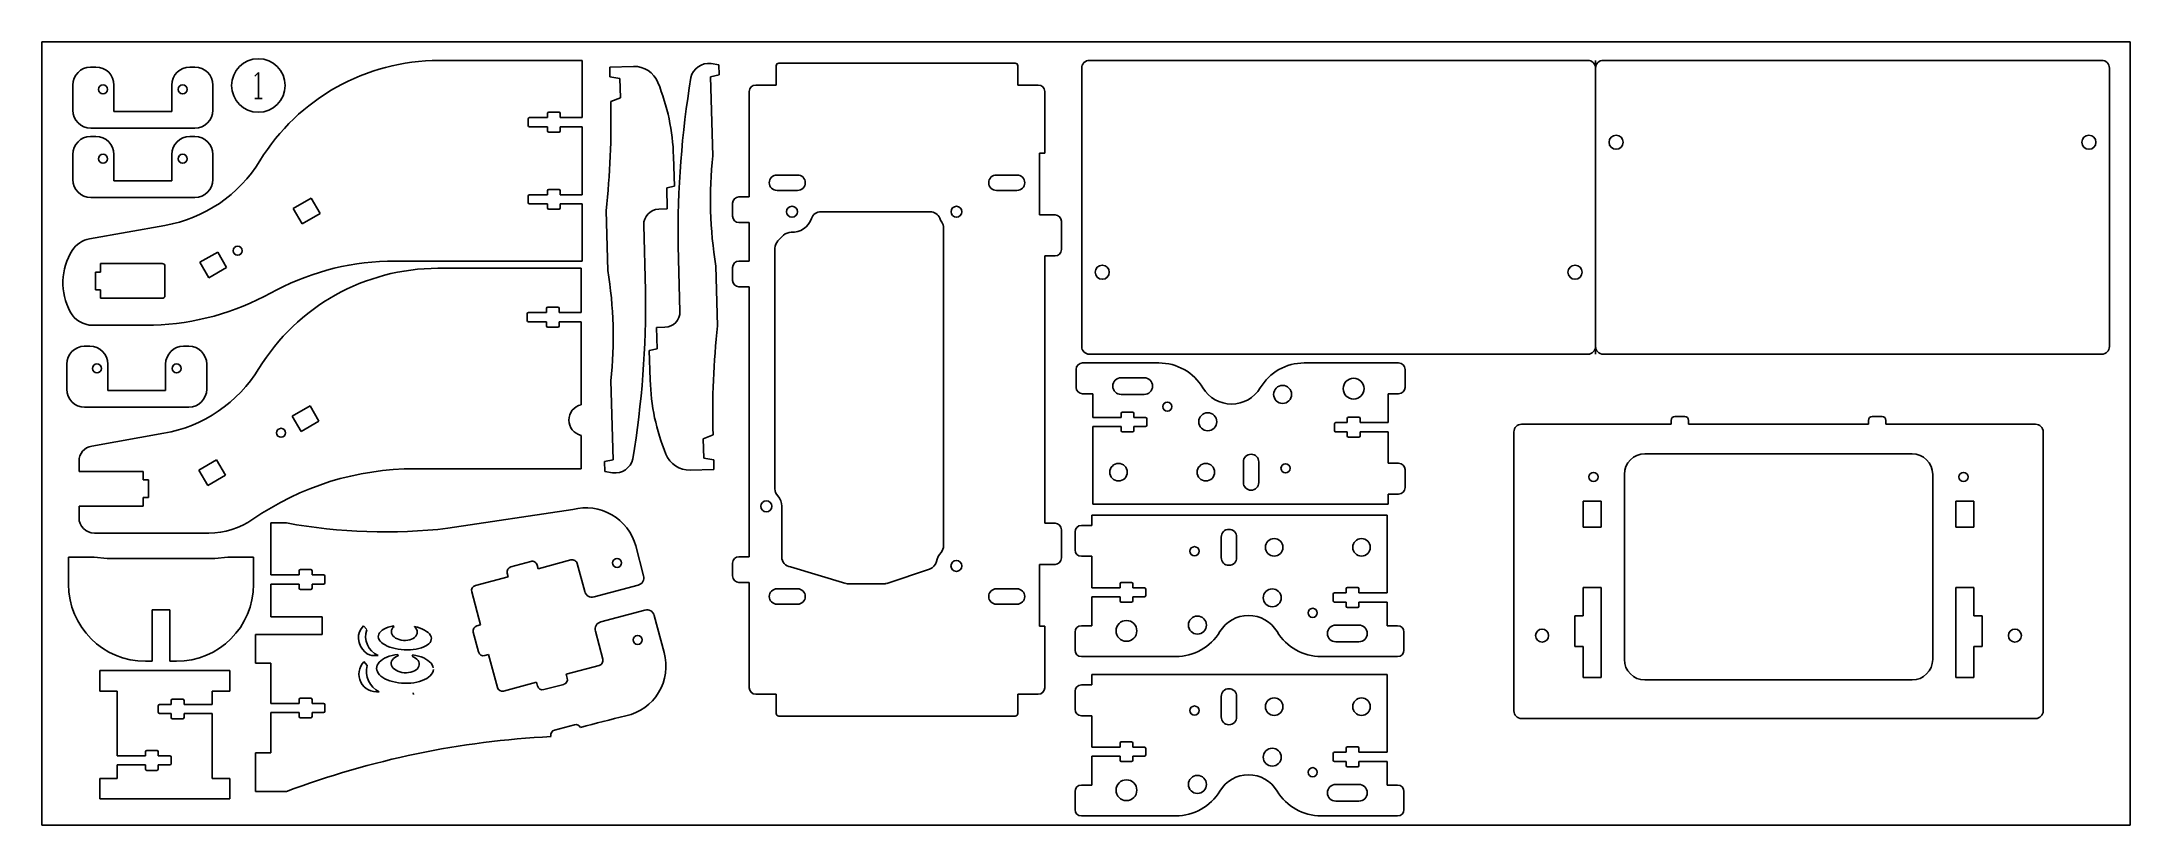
# Model space of a CAD drawing. Header units: inches. Extents: x 85 to 898, y 1594 to 1898.
import ezdxf

# ---------------------------------------------------------------- set-up
doc = ezdxf.new("R2010")
doc.units = ezdxf.units.IN
doc.header["$MEASUREMENT"] = 0
doc.linetypes.add('Continuous2', pattern=[0])
doc.layers.add('68351 TABLE', color=1, linetype='Continuous')

msp = doc.modelspace()

# ---------------------------------------------------------------- linework, layer by layer
at = {"color": 1, "linetype": 'Continuous2', "lineweight": -3, "true_color": 0xff0000}
msp.add_line((304.12, 1731.22), (304.01, 1735.16), dxfattribs=at)
at = {"layer": '68351 TABLE', "color": 2, "linetype": 'Continuous2', "lineweight": -3, "true_color": 0xffff00}
for p, q in [((84.99, 1898.46), (897.79, 1898.46)), ((84.99, 1593.66), (84.99, 1898.46)), ((897.79, 1898.46), (897.79, 1593.66)), ((897.79, 1593.66), (84.99, 1593.66))]:
    msp.add_line(p, q, dxfattribs=at)
at = {"layer": '68351 TABLE', "color": 1, "linetype": 'Continuous2', "lineweight": -3, "true_color": 0xff0000}
for p, q in [((106.09, 1888.63), (104.34, 1888.63)), ((144.59, 1888.63), (142.59, 1888.63)), ((295.3, 1891.17), (239.57, 1891.17)), ((295.3, 1891.17), (295.3, 1868.94)), ((306.02, 1888.61), (315.25, 1888.87)), ((306.13, 1884.87), (306.02, 1888.61)), ((345.49, 1889.95), (348.5, 1889.5)), ((348.5, 1889.5), (348.61, 1885.56)), ((370.83, 1889.13), (370.83, 1881.63)), ((463.83, 1890.13), (371.83, 1890.13)), ((464.83, 1881.63), (464.83, 1889.13)), ((489.71, 1888.22), (489.71, 1779.92)), ((686.71, 1891.22), (492.71, 1891.22)), ((886.71, 1891.22), (692.71, 1891.22)), ((889.71, 1779.92), (889.71, 1888.22)), ((97.09, 1871.88), (97.09, 1881.63)), ((113.09, 1881.63), (113.09, 1871.38)), ((135.59, 1871.38), (135.59, 1881.63)), ((151.59, 1881.63), (151.59, 1871.88)), ((310.02, 1884.21), (306.13, 1884.87)), ((310.23, 1876.71), (310.02, 1884.21)), ((348.61, 1885.56), (345.29, 1884.88)), ((345.29, 1884.88), (346.16, 1854.14)), ((360.33, 1879.13), (360.33, 1838.13)), ((370.83, 1881.63), (362.83, 1881.63)), ((472.83, 1881.63), (464.83, 1881.63)), ((475.33, 1855.13), (475.33, 1879.13)), ((135.59, 1871.38), (113.09, 1871.38)), ((281.8, 1870.53), (281.8, 1868.94)), ((286.3, 1871.03), (282.3, 1871.03)), ((286.8, 1868.94), (286.8, 1870.53)), ((306.4, 1875.18), (310.23, 1876.71)), ((144.59, 1864.88), (104.09, 1864.88)), ((106.09, 1861.63), (104.34, 1861.63)), ((144.59, 1861.63), (142.59, 1861.63)), ((274.3, 1868.44), (274.3, 1865.89)), ((281.8, 1868.94), (274.8, 1868.94)), ((274.8, 1865.39), (281.8, 1865.39)), ((281.8, 1865.39), (281.8, 1863.81)), ((282.3, 1863.31), (286.3, 1863.31)), ((295.3, 1868.94), (286.8, 1868.94)), ((286.8, 1865.39), (295.3, 1865.39)), ((286.8, 1863.81), (286.8, 1865.39)), ((295.3, 1865.39), (295.3, 1838.94)), ((97.09, 1844.88), (97.09, 1854.63)), ((113.09, 1854.63), (113.09, 1844.38)), ((135.59, 1844.38), (135.59, 1854.63)), ((151.59, 1854.63), (151.59, 1844.88)), ((330.85, 1853.82), (331.18, 1842.31)), ((475.33, 1855.13), (473.33, 1855.13)), ((473.33, 1855.13), (473.33, 1831.13)), ((144.59, 1837.88), (104.09, 1837.88)), ((135.59, 1844.38), (113.09, 1844.38)), ((274.3, 1835.89), (274.3, 1838.44)), ((274.8, 1838.94), (281.8, 1838.94)), ((281.8, 1838.94), (281.8, 1840.53)), ((282.3, 1841.03), (286.3, 1841.03)), ((286.8, 1840.53), (286.8, 1838.94)), ((286.8, 1838.94), (295.3, 1838.94)), ((331.18, 1842.31), (328.2, 1841.7)), ((328.2, 1841.7), (328.43, 1833.41)), ((360.33, 1838.13), (356.33, 1838.13)), ((281.8, 1835.39), (274.8, 1835.39)), ((281.8, 1833.81), (281.8, 1835.39)), ((286.3, 1833.31), (282.3, 1833.31)), ((295.3, 1835.39), (286.8, 1835.39)), ((286.8, 1835.39), (286.8, 1833.81)), ((295.3, 1835.39), (295.3, 1813.17)), ((305.25, 1809.51), (304.6, 1832.74)), ((328.43, 1833.41), (325.09, 1833.32)), ((353.83, 1835.63), (353.83, 1830.63)), ((479.33, 1831.13), (473.33, 1831.13)), ((132.9, 1826.99), (103.59, 1821.82)), ((319.26, 1827.15), (319.98, 1801.66)), ((356.33, 1828.13), (360.33, 1828.13)), ((360.33, 1828.13), (360.33, 1813.13)), ((481.83, 1817.63), (481.83, 1828.63)), ((295.3, 1813.17), (222.48, 1813.17)), ((333.36, 1793.57), (332.64, 1819.06)), ((360.33, 1813.13), (356.33, 1813.13)), ((475.33, 1815.13), (479.33, 1815.13)), ((475.33, 1711.13), (475.33, 1815.13)), ((294.88, 1810.32), (239.15, 1810.32)), ((294.88, 1810.32), (294.88, 1793.09)), ((347.37, 1811.21), (348.03, 1787.98)), ((353.83, 1810.63), (353.83, 1805.63)), ((176.42, 1801.93), (171.55, 1799.41)), ((356.33, 1803.13), (360.33, 1803.13)), ((360.33, 1803.13), (360.33, 1698.13)), ((125.5, 1788.17), (104.86, 1788.17)), ((273.88, 1790.04), (273.88, 1792.59)), ((274.38, 1793.09), (281.38, 1793.09)), ((281.38, 1789.54), (274.38, 1789.54)), ((281.38, 1793.09), (281.38, 1794.68)), ((281.38, 1787.96), (281.38, 1789.54)), ((281.88, 1795.18), (285.88, 1795.18)), ((286.38, 1794.68), (286.38, 1793.09)), ((286.38, 1793.09), (294.88, 1793.09)), ((286.38, 1789.54), (286.38, 1787.96)), ((294.88, 1789.54), (286.38, 1789.54)), ((294.88, 1757.22), (294.88, 1789.54)), ((103.68, 1780.04), (101.93, 1780.04)), ((142.18, 1780.04), (140.18, 1780.04)), ((285.88, 1787.46), (281.88, 1787.46)), ((324.19, 1787.31), (327.53, 1787.4)), ((324.43, 1779.02), (324.19, 1787.31)), ((94.68, 1763.29), (94.68, 1773.04)), ((110.68, 1773.04), (110.68, 1762.79)), ((133.18, 1762.79), (133.18, 1773.04)), ((149.18, 1773.04), (149.18, 1763.29)), ((321.44, 1778.41), (324.43, 1779.02)), ((321.77, 1766.9), (321.44, 1778.41)), ((519.76, 1773.51), (490.04, 1773.51)), ((492.71, 1776.92), (686.71, 1776.92)), ((613.04, 1773.51), (576.33, 1773.51)), ((692.71, 1776.92), (886.71, 1776.92)), ((307.33, 1735.84), (306.46, 1766.58)), ((487.54, 1771.01), (487.54, 1764.01)), ((615.54, 1764.01), (615.54, 1771.01)), ((142.18, 1756.29), (101.68, 1756.29)), ((133.18, 1762.79), (110.68, 1762.79)), ((490.04, 1761.51), (494.04, 1761.51)), ((494.04, 1761.51), (494.04, 1752.29)), ((609.04, 1761.51), (613.04, 1761.51)), ((609.04, 1750.29), (609.04, 1761.51)), ((505.04, 1752.29), (494.04, 1752.29)), ((494.04, 1748.74), (505.04, 1748.74)), ((494.04, 1748.74), (494.04, 1718.51)), ((505.04, 1753.87), (505.04, 1752.29)), ((505.04, 1748.74), (505.04, 1747.15)), ((509.54, 1754.37), (505.54, 1754.37)), ((510.04, 1752.29), (510.04, 1753.87)), ((514.54, 1752.29), (510.04, 1752.29)), ((510.04, 1747.15), (510.04, 1748.74)), ((510.04, 1748.74), (514.54, 1748.74)), ((515.04, 1749.24), (515.04, 1751.79)), ((588.04, 1749.79), (588.04, 1747.24)), ((593.04, 1750.29), (588.54, 1750.29)), ((593.04, 1751.87), (593.04, 1750.29)), ((597.54, 1752.37), (593.54, 1752.37)), ((598.04, 1750.29), (598.04, 1751.87)), ((609.04, 1750.29), (598.04, 1750.29)), ((719.1, 1749.67), (660.9, 1749.67)), ((719.1, 1751.17), (719.1, 1749.67)), ((724.4, 1752.67), (720.6, 1752.67)), ((725.9, 1749.67), (725.9, 1751.17)), ((795.9, 1749.67), (725.9, 1749.67)), ((795.9, 1751.17), (795.9, 1749.67)), ((801.2, 1752.67), (797.4, 1752.67)), ((802.7, 1749.67), (802.7, 1751.17)), ((860.9, 1749.67), (802.7, 1749.67)), ((132.48, 1746.14), (104.44, 1741.19)), ((294.88, 1732.32), (294.88, 1745.33)), ((346.22, 1745.54), (342.4, 1744.02)), ((342.4, 1744.02), (342.61, 1736.52)), ((505.54, 1746.65), (509.54, 1746.65)), ((588.54, 1746.74), (593.04, 1746.74)), ((593.04, 1746.74), (593.04, 1745.15)), ((593.54, 1744.65), (597.54, 1744.65)), ((598.04, 1745.15), (598.04, 1746.74)), ((598.04, 1746.74), (609.04, 1746.74)), ((609.04, 1734.51), (609.04, 1746.74)), ((657.9, 1746.67), (657.9, 1638.17)), ((863.9, 1638.17), (863.9, 1746.67)), ((99.48, 1731.32), (99.48, 1735.28)), ((99.48, 1731.32), (124.48, 1731.32)), ((124.48, 1731.32), (124.48, 1728.02)), ((294.88, 1732.32), (230.21, 1732.32)), ((304.01, 1735.16), (307.33, 1735.84)), ((346.6, 1732.11), (337.38, 1731.85)), ((342.61, 1736.52), (346.5, 1735.85)), ((346.5, 1735.85), (346.6, 1732.11)), ((613.04, 1734.51), (609.04, 1734.51)), ((615.54, 1725.01), (615.54, 1732.01)), ((124.48, 1728.02), (126.48, 1728.02)), ((126.48, 1728.02), (126.48, 1721.12)), ((307.14, 1730.78), (304.12, 1731.22)), ((99.48, 1713.32), (99.48, 1717.82)), ((124.48, 1717.82), (99.48, 1717.82)), ((126.48, 1721.12), (124.48, 1721.12)), ((124.48, 1721.12), (124.48, 1717.82)), ((243.06, 1709.18), (291.63, 1716.45)), ((494.04, 1718.51), (609.04, 1718.51)), ((609.04, 1722.51), (613.04, 1722.51)), ((609.04, 1718.51), (609.04, 1722.51)), ((105.48, 1707.32), (150.02, 1707.32)), ((174.17, 1711.26), (174.17, 1691.03)), ((180.17, 1711.26), (174.17, 1711.26)), ((475.33, 1711.13), (479.33, 1711.13)), ((481.83, 1708.63), (481.83, 1697.63)), ((487.12, 1707.77), (487.12, 1700.77)), ((493.62, 1710.27), (489.62, 1710.27)), ((608.62, 1714.27), (493.62, 1714.27)), ((493.62, 1714.27), (493.62, 1710.27)), ((608.62, 1684.04), (608.62, 1714.27)), ((319.23, 1690.72), (316.13, 1702.31)), ((105.39, 1697.92), (95.39, 1697.92)), ((95.39, 1697.92), (95.39, 1687.42)), ((110.39, 1697.42), (105.39, 1697.92)), ((152.39, 1697.42), (110.39, 1697.42)), ((152.39, 1697.42), (157.39, 1697.92)), ((157.39, 1697.92), (167.39, 1697.92)), ((167.39, 1687.42), (167.39, 1697.92)), ((185.17, 1691.03), (174.17, 1691.03)), ((185.17, 1692.62), (185.17, 1691.03)), ((189.67, 1693.12), (185.67, 1693.12)), ((190.17, 1691.03), (190.17, 1692.62)), ((194.67, 1691.03), (190.17, 1691.03)), ((266.15, 1691.77), (266.54, 1690.32)), ((275.29, 1696.29), (267.57, 1694.22)), ((278.13, 1693.42), (277.74, 1694.87)), ((290.93, 1696.85), (278.13, 1693.42)), ((296.29, 1684.57), (293.38, 1695.44)), ((353.83, 1690.63), (353.83, 1695.63)), ((356.33, 1698.13), (360.33, 1698.13)), ((479.33, 1695.13), (473.33, 1695.13)), ((473.33, 1671.13), (473.33, 1695.13)), ((489.62, 1698.27), (493.62, 1698.27)), ((493.62, 1698.27), (493.62, 1686.04)), ((174.17, 1687.48), (174.17, 1674.71)), ((174.17, 1687.48), (185.17, 1687.48)), ((185.17, 1687.48), (185.17, 1685.9)), ((185.67, 1685.4), (189.67, 1685.4)), ((190.17, 1685.9), (190.17, 1687.48)), ((190.17, 1687.48), (194.67, 1687.48)), ((195.17, 1687.98), (195.17, 1690.53)), ((252.33, 1684.44), (255.76, 1671.64)), ((266.54, 1690.32), (253.74, 1686.89)), ((317.11, 1687.05), (299.97, 1682.45)), ((360.33, 1688.13), (356.33, 1688.13)), ((360.33, 1688.13), (360.33, 1647.13)), ((504.62, 1686.04), (493.62, 1686.04)), ((504.62, 1687.63), (504.62, 1686.04)), ((509.12, 1688.13), (505.12, 1688.13)), ((509.62, 1686.04), (509.62, 1687.63)), ((514.12, 1686.04), (509.62, 1686.04)), ((514.62, 1682.99), (514.62, 1685.54)), ((587.62, 1683.54), (587.62, 1680.99)), ((592.62, 1684.04), (588.12, 1684.04)), ((592.62, 1685.63), (592.62, 1684.04)), ((597.12, 1686.13), (593.12, 1686.13)), ((597.62, 1684.04), (597.62, 1685.63)), ((608.62, 1684.04), (597.62, 1684.04)), ((134.81, 1677.42), (127.96, 1677.42)), ((127.96, 1677.42), (127.96, 1657.42)), ((134.81, 1657.42), (134.81, 1677.42)), ((194.17, 1674.71), (174.17, 1674.71)), ((194.17, 1667.81), (194.17, 1674.71)), ((302.55, 1672.79), (319.7, 1677.39)), ((327.24, 1660.84), (323.37, 1675.26)), ((493.62, 1682.49), (493.62, 1671.27)), ((493.62, 1682.49), (504.62, 1682.49)), ((504.62, 1682.49), (504.62, 1680.91)), ((505.12, 1680.41), (509.12, 1680.41)), ((509.62, 1680.91), (509.62, 1682.49)), ((509.62, 1682.49), (514.12, 1682.49)), ((588.12, 1680.49), (592.62, 1680.49)), ((592.62, 1680.49), (592.62, 1678.91)), ((593.12, 1678.41), (597.12, 1678.41)), ((597.62, 1678.91), (597.62, 1680.49)), ((597.62, 1680.49), (608.62, 1680.49)), ((608.62, 1671.27), (608.62, 1680.49)), ((168.17, 1656.76), (168.17, 1667.81)), ((168.17, 1667.81), (194.17, 1667.81)), ((252.89, 1668.8), (254.96, 1661.08)), ((255.76, 1671.64), (254.31, 1671.25)), ((303.34, 1658.25), (300.43, 1669.12)), ((475.33, 1671.13), (473.33, 1671.13)), ((475.33, 1647.13), (475.33, 1671.13)), ((487.12, 1668.77), (487.12, 1661.77)), ((493.62, 1671.27), (489.62, 1671.27)), ((612.62, 1671.27), (608.62, 1671.27)), ((615.12, 1661.77), (615.12, 1668.77)), ((257.41, 1659.66), (258.86, 1660.05)), ((258.86, 1660.05), (262.29, 1647.25)), ((489.62, 1659.27), (526.33, 1659.27)), ((582.9, 1659.27), (612.62, 1659.27)), ((107.54, 1653.87), (107.54, 1645.87)), ((158.14, 1653.87), (107.54, 1653.87)), ((125.39, 1657.42), (127.96, 1657.42)), ((134.81, 1657.42), (137.39, 1657.42)), ((158.14, 1653.87), (158.14, 1645.87)), ((168.17, 1656.76), (174.17, 1656.76)), ((174.17, 1656.76), (174.17, 1641.03)), ((289.13, 1652.37), (301.93, 1655.8)), ((289.52, 1650.92), (289.13, 1652.37)), ((608.62, 1652.27), (493.62, 1652.27)), ((493.62, 1652.27), (493.62, 1648.27)), ((608.62, 1622.04), (608.62, 1652.27)), ((107.54, 1645.87), (114.34, 1645.87)), ((114.34, 1645.87), (114.34, 1620.64)), ((135.34, 1642.23), (135.34, 1640.64)), ((139.84, 1642.73), (135.84, 1642.73)), ((140.34, 1640.64), (140.34, 1642.23)), ((158.14, 1645.87), (151.34, 1645.87)), ((151.34, 1640.64), (151.34, 1645.87)), ((185.17, 1641.03), (185.17, 1642.62)), ((185.67, 1643.12), (189.67, 1643.12)), ((190.17, 1642.62), (190.17, 1641.03)), ((264.74, 1645.84), (277.54, 1649.27)), ((277.54, 1649.27), (277.93, 1647.82)), ((280.38, 1646.4), (288.11, 1648.47)), ((362.83, 1644.63), (370.83, 1644.63)), ((370.83, 1637.13), (370.83, 1644.63)), ((464.83, 1644.63), (472.83, 1644.63)), ((464.83, 1644.63), (464.83, 1637.13)), ((487.12, 1645.77), (487.12, 1638.77)), ((493.62, 1648.27), (489.62, 1648.27)), ((130.34, 1640.14), (130.34, 1637.59)), ((135.34, 1640.64), (130.84, 1640.64)), ((130.84, 1637.09), (135.34, 1637.09)), ((135.34, 1637.09), (135.34, 1635.51)), ((135.84, 1635.01), (139.84, 1635.01)), ((151.34, 1640.64), (140.34, 1640.64)), ((140.34, 1635.51), (140.34, 1637.09)), ((140.34, 1637.09), (151.34, 1637.09)), ((151.34, 1611.87), (151.34, 1637.09)), ((174.17, 1641.03), (185.17, 1641.03)), ((174.17, 1637.48), (174.17, 1621.76)), ((185.17, 1637.48), (174.17, 1637.48)), ((185.17, 1635.9), (185.17, 1637.48)), ((189.67, 1635.4), (185.67, 1635.4)), ((190.17, 1641.03), (194.67, 1641.03)), ((190.17, 1637.48), (190.17, 1635.9)), ((194.67, 1637.48), (190.17, 1637.48)), ((195.17, 1640.53), (195.17, 1637.98)), ((463.83, 1636.13), (371.83, 1636.13)), ((489.62, 1636.27), (493.62, 1636.27)), ((493.62, 1636.27), (493.62, 1624.04)), ((660.9, 1635.17), (860.9, 1635.17)), ((283.17, 1628.25), (283.19, 1628.16)), ((292.31, 1632.77), (284.59, 1630.7)), ((504.62, 1625.63), (504.62, 1624.04)), ((509.12, 1626.13), (505.12, 1626.13)), ((509.62, 1624.04), (509.62, 1625.63)), ((125.34, 1620.64), (114.34, 1620.64)), ((125.34, 1622.23), (125.34, 1620.64)), ((129.84, 1622.73), (125.84, 1622.73)), ((130.34, 1620.64), (130.34, 1622.23)), ((134.84, 1620.64), (130.34, 1620.64)), ((135.34, 1617.59), (135.34, 1620.14)), ((174.17, 1621.76), (168.17, 1621.76)), ((168.17, 1621.76), (168.17, 1606.76)), ((504.62, 1624.04), (493.62, 1624.04)), ((493.62, 1620.49), (493.62, 1609.27)), ((493.62, 1620.49), (504.62, 1620.49)), ((504.62, 1620.49), (504.62, 1618.91)), ((505.12, 1618.41), (509.12, 1618.41)), ((514.12, 1624.04), (509.62, 1624.04)), ((509.62, 1618.91), (509.62, 1620.49)), ((509.62, 1620.49), (514.12, 1620.49)), ((514.62, 1620.99), (514.62, 1623.54)), ((587.62, 1621.54), (587.62, 1618.99)), ((592.62, 1622.04), (588.12, 1622.04)), ((588.12, 1618.49), (592.62, 1618.49)), ((592.62, 1623.63), (592.62, 1622.04)), ((592.62, 1618.49), (592.62, 1616.91)), ((597.12, 1624.13), (593.12, 1624.13)), ((597.62, 1622.04), (597.62, 1623.63)), ((608.62, 1622.04), (597.62, 1622.04)), ((597.62, 1616.91), (597.62, 1618.49)), ((597.62, 1618.49), (608.62, 1618.49)), ((608.62, 1609.27), (608.62, 1618.49)), ((107.54, 1611.87), (107.54, 1603.87)), ((114.34, 1611.87), (107.54, 1611.87)), ((114.34, 1617.09), (125.34, 1617.09)), ((114.34, 1617.09), (114.34, 1611.87)), ((125.34, 1617.09), (125.34, 1615.51)), ((125.84, 1615.01), (129.84, 1615.01)), ((130.34, 1615.51), (130.34, 1617.09)), ((130.34, 1617.09), (134.84, 1617.09)), ((151.34, 1611.87), (158.14, 1611.87)), ((158.14, 1611.87), (158.14, 1603.87)), ((593.12, 1616.41), (597.12, 1616.41)), ((107.54, 1603.87), (158.14, 1603.87)), ((168.17, 1606.76), (180.17, 1606.76)), ((487.12, 1606.77), (487.12, 1599.77)), ((493.62, 1609.27), (489.62, 1609.27)), ((612.62, 1609.27), (608.62, 1609.27)), ((615.12, 1599.77), (615.12, 1606.77)), ((489.62, 1597.27), (526.33, 1597.27)), ((582.9, 1597.27), (612.62, 1597.27))]:
    msp.add_line(p, q, dxfattribs=at)
at = {"layer": '68351 TABLE', "color": 3, "linetype": 'Continuous2', "lineweight": -3, "true_color": 0x00ff00}
for p, q in [((169.28, 1886.45), (167.85, 1885.02)), ((169.28, 1876.45), (169.28, 1886.45)), ((169.28, 1876.45), (167.85, 1876.45)), ((169.28, 1876.45), (170.7, 1876.45))]:
    msp.add_line(p, q, dxfattribs=at)
at = {"layer": '68351 TABLE', "color": 5, "linetype": 'Continuous2', "lineweight": -3, "true_color": 0x0000ff}
for p, q in [((689.71, 1776.92), (689.71, 1891.22)), ((379.13, 1846.63), (371.13, 1846.63)), ((464.52, 1846.63), (456.52, 1846.63)), ((182.89, 1833.66), (189.82, 1837.66)), ((189.82, 1837.66), (193.27, 1831.68)), ((371.13, 1840.63), (379.13, 1840.63)), ((456.52, 1840.63), (464.52, 1840.63)), ((186.34, 1827.68), (182.89, 1833.66)), ((193.27, 1831.68), (186.34, 1827.68)), ((430.72, 1832.33), (388.28, 1832.33)), ((373.68, 1823.17), (371.5, 1820.98)), ((435.97, 1702.47), (435.97, 1826)), ((146.52, 1812.66), (153.45, 1816.66)), ((149.97, 1806.68), (146.52, 1812.66)), ((153.45, 1816.66), (156.9, 1810.68)), ((370.33, 1724.52), (370.33, 1818.15)), ((105.9, 1801.97), (105.9, 1808.87)), ((105.9, 1808.87), (107.9, 1808.87)), ((107.9, 1808.87), (107.9, 1812.17)), ((107.9, 1812.17), (131.9, 1812.17)), ((132.9, 1811.17), (132.9, 1799.67)), ((156.9, 1810.68), (149.97, 1806.68)), ((107.9, 1801.97), (105.9, 1801.97)), ((107.9, 1798.67), (107.9, 1801.97)), ((131.9, 1798.67), (107.9, 1798.67)), ((514.04, 1767.76), (505.04, 1767.76)), ((182.48, 1752.81), (189.41, 1756.81)), ((189.41, 1756.81), (192.86, 1750.83)), ((505.04, 1761.26), (514.04, 1761.26)), ((185.93, 1746.83), (182.48, 1752.81)), ((192.86, 1750.83), (185.93, 1746.83)), ((146.11, 1731.81), (153.03, 1735.81)), ((149.56, 1725.83), (146.11, 1731.81)), ((153.03, 1735.81), (156.48, 1729.83)), ((552.64, 1735.01), (552.64, 1727.01)), ((558.64, 1727.01), (558.64, 1735.01)), ((812.9, 1738.17), (708.9, 1738.17)), ((156.48, 1729.83), (149.56, 1725.83)), ((700.9, 1730.17), (700.9, 1658.17)), ((820.9, 1658.17), (820.9, 1730.17)), ((372.99, 1717.73), (372.99, 1698.08)), ((684.92, 1709.67), (684.92, 1719.67)), ((684.92, 1719.67), (691.88, 1719.67)), ((691.88, 1719.67), (691.88, 1709.67)), ((829.92, 1719.67), (829.92, 1709.67)), ((836.88, 1719.67), (829.92, 1719.67)), ((836.88, 1709.67), (836.88, 1719.67)), ((691.88, 1709.67), (684.92, 1709.67)), ((829.92, 1709.67), (836.88, 1709.67)), ((544.02, 1705.77), (544.02, 1697.77)), ((550.02, 1697.77), (550.02, 1705.77)), ((397.98, 1687.69), (376.38, 1694.13)), ((430.52, 1693.31), (413.81, 1687.73)), ((371.13, 1685.63), (379.13, 1685.63)), ((412.54, 1687.52), (399.13, 1687.52)), ((456.52, 1685.63), (464.52, 1685.63)), ((684.92, 1675.17), (684.92, 1686.17)), ((684.92, 1686.17), (691.88, 1686.17)), ((691.88, 1686.17), (691.88, 1651.17)), ((829.92, 1686.17), (829.92, 1651.17)), ((836.88, 1686.17), (829.92, 1686.17)), ((836.88, 1675.17), (836.88, 1686.17)), ((379.13, 1679.63), (371.13, 1679.63)), ((464.52, 1679.63), (456.52, 1679.63)), ((681.67, 1663.17), (681.67, 1675.17)), ((681.67, 1675.17), (684.92, 1675.17)), ((840.13, 1675.17), (836.88, 1675.17)), ((840.13, 1663.17), (840.13, 1675.17)), ((208.28, 1667.54), (208.22, 1666.15)), ((208.64, 1668.87), (208.28, 1667.54)), ((209.28, 1670.09), (208.64, 1668.87)), ((210.14, 1671.17), (209.28, 1670.09)), ((211.48, 1669.74), (210.14, 1671.17)), ((215.98, 1667.49), (215.95, 1666.93)), ((215.95, 1666.93), (216.07, 1666.37)), ((216.15, 1668.03), (215.98, 1667.49)), ((216.07, 1666.37), (216.32, 1665.82)), ((216.45, 1668.55), (216.15, 1668.03)), ((216.88, 1669.05), (216.45, 1668.55)), ((217.45, 1669.52), (216.88, 1669.05)), ((218.13, 1669.95), (217.45, 1669.52)), ((218.92, 1670.34), (218.13, 1669.95)), ((219.81, 1670.67), (218.92, 1670.34)), ((220.79, 1670.95), (219.81, 1670.67)), ((221.84, 1671.18), (220.79, 1670.95)), ((221.04, 1669), (221.11, 1669.55)), ((221.12, 1668.44), (221.04, 1669)), ((221.11, 1669.55), (221.31, 1670.08)), ((221.33, 1667.9), (221.12, 1668.44)), ((221.31, 1670.08), (221.64, 1670.58)), ((221.67, 1667.38), (221.33, 1667.9)), ((221.64, 1670.58), (222.1, 1671.03)), ((222.13, 1666.91), (221.67, 1667.38)), ((222.1, 1671.03), (221.84, 1671.18)), ((222.7, 1666.48), (222.13, 1666.91)), ((223.37, 1666.13), (222.7, 1666.48)), ((229.55, 1666.34), (228.9, 1666.01)), ((230.11, 1666.74), (229.55, 1666.34)), ((230.09, 1670.97), (229.99, 1670.87)), ((229.99, 1670.87), (230.46, 1670.4)), ((231.18, 1670.69), (230.09, 1670.97)), ((230.56, 1667.19), (230.11, 1666.74)), ((230.46, 1670.4), (230.81, 1669.88)), ((230.88, 1667.7), (230.56, 1667.19)), ((230.81, 1669.88), (231.03, 1669.34)), ((231.07, 1668.23), (230.88, 1667.7)), ((231.03, 1669.34), (231.12, 1668.79)), ((231.12, 1668.79), (231.07, 1668.23)), ((232.2, 1670.36), (231.18, 1670.69)), ((233.14, 1669.97), (232.2, 1670.36)), ((233.99, 1669.55), (233.14, 1669.97)), ((234.74, 1669.08), (233.99, 1669.55)), ((235.37, 1668.58), (234.74, 1669.08)), ((235.89, 1668.06), (235.37, 1668.58)), ((236.27, 1667.52), (235.89, 1668.06)), ((236.51, 1666.96), (236.27, 1667.52)), ((236.62, 1666.4), (236.51, 1666.96)), ((236.59, 1665.85), (236.62, 1666.4)), ((597.62, 1671.52), (588.62, 1671.52)), ((208.22, 1666.15), (208.49, 1664.74)), ((208.49, 1664.74), (209.03, 1663.37)), ((209.03, 1663.37), (209.79, 1662.13)), ((209.79, 1662.13), (210.69, 1661.09)), ((210.69, 1661.09), (211.68, 1660.32)), ((211.68, 1660.32), (212.48, 1659.94)), ((212.48, 1659.94), (213.4, 1659.73)), ((213.4, 1659.73), (214.5, 1659.66)), ((214.5, 1659.66), (215.85, 1659.73)), ((216.32, 1665.82), (216.7, 1665.28)), ((216.7, 1665.28), (217.22, 1664.75)), ((217.57, 1658.13), (216.89, 1657.62)), ((217.22, 1664.75), (217.85, 1664.26)), ((218.37, 1658.6), (217.57, 1658.13)), ((217.85, 1664.26), (218.6, 1663.79)), ((219.26, 1659.01), (218.37, 1658.6)), ((218.6, 1663.79), (219.46, 1663.37)), ((220.24, 1659.37), (219.26, 1659.01)), ((219.46, 1663.37), (220.4, 1662.99)), ((221.29, 1659.68), (220.24, 1659.37)), ((220.4, 1662.99), (221.43, 1662.65)), ((222.41, 1659.92), (221.29, 1659.68)), ((221.43, 1662.65), (222.52, 1662.38)), ((221.44, 1658.02), (221.85, 1658.5)), ((221.85, 1658.5), (222.38, 1658.93)), ((222.38, 1658.93), (223, 1659.29)), ((223.57, 1660.09), (222.41, 1659.92)), ((222.52, 1662.38), (223.66, 1662.16)), ((223, 1659.29), (223.72, 1659.59)), ((224.11, 1665.85), (223.37, 1666.13)), ((223.72, 1659.59), (223.57, 1660.09)), ((223.66, 1662.16), (224.84, 1662)), ((224.9, 1665.65), (224.11, 1665.85)), ((224.84, 1662), (226.04, 1661.91)), ((225.73, 1665.54), (224.9, 1665.65)), ((226.56, 1665.52), (225.73, 1665.54)), ((226.04, 1661.91), (227.24, 1661.88)), ((227.39, 1665.6), (226.56, 1665.52)), ((227.24, 1661.88), (228.43, 1661.91)), ((228.17, 1665.76), (227.39, 1665.6)), ((228.9, 1666.01), (228.17, 1665.76)), ((228.43, 1661.91), (229.58, 1662.01)), ((229.38, 1659.97), (229.12, 1659.44)), ((229.12, 1659.44), (229.84, 1659.1)), ((230.54, 1659.75), (229.38, 1659.97)), ((229.58, 1662.01), (230.7, 1662.17)), ((229.84, 1659.1), (230.48, 1658.7)), ((230.48, 1658.7), (231.01, 1658.25)), ((231.64, 1659.47), (230.54, 1659.75)), ((230.7, 1662.17), (231.75, 1662.39)), ((231.01, 1658.25), (231.43, 1657.75)), ((232.68, 1659.12), (231.64, 1659.47)), ((231.75, 1662.39), (232.73, 1662.67)), ((233.64, 1658.72), (232.68, 1659.12)), ((232.73, 1662.67), (233.63, 1663.01)), ((233.63, 1663.01), (234.42, 1663.39)), ((234.51, 1658.27), (233.64, 1658.72)), ((234.42, 1663.39), (235.11, 1663.82)), ((235.28, 1657.77), (234.51, 1658.27)), ((235.11, 1663.82), (235.67, 1664.28)), ((235.67, 1664.28), (236.11, 1664.78)), ((236.11, 1664.78), (236.42, 1665.31)), ((236.42, 1665.31), (236.59, 1665.85)), ((588.62, 1665.02), (597.62, 1665.02)), ((684.92, 1663.17), (681.67, 1663.17)), ((684.92, 1651.17), (684.92, 1663.17)), ((836.88, 1663.17), (840.13, 1663.17)), ((836.88, 1651.17), (836.88, 1663.17)), ((211.68, 1655.81), (210.39, 1657.29)), ((215.35, 1655.28), (215.3, 1654.65)), ((215.3, 1654.65), (215.38, 1654.02)), ((215.54, 1655.89), (215.35, 1655.28)), ((215.38, 1654.02), (215.59, 1653.4)), ((215.86, 1656.5), (215.54, 1655.89)), ((215.59, 1653.4), (215.94, 1652.79)), ((216.31, 1657.07), (215.86, 1656.5)), ((215.94, 1652.79), (216.41, 1652.21)), ((216.89, 1657.62), (216.31, 1657.07)), ((216.41, 1652.21), (217, 1651.65)), ((217, 1651.65), (217.71, 1651.13)), ((217.71, 1651.13), (218.52, 1650.65)), ((218.52, 1650.65), (219.43, 1650.22)), ((219.43, 1650.22), (220.42, 1649.84)), ((220.99, 1656.41), (221, 1656.96)), ((221.12, 1655.85), (220.99, 1656.41)), ((221, 1656.96), (221.15, 1657.51)), ((221.37, 1655.31), (221.12, 1655.85)), ((221.15, 1657.51), (221.44, 1658.02)), ((221.76, 1654.8), (221.37, 1655.31)), ((222.27, 1654.33), (221.76, 1654.8)), ((222.88, 1653.92), (222.27, 1654.33)), ((223.58, 1653.57), (222.88, 1653.92)), ((224.35, 1653.29), (223.58, 1653.57)), ((225.18, 1653.09), (224.35, 1653.29)), ((226.03, 1652.98), (225.18, 1653.09)), ((226.9, 1652.95), (226.03, 1652.98)), ((227.76, 1653.02), (226.9, 1652.95)), ((228.58, 1653.17), (227.76, 1653.02)), ((229.35, 1653.4), (228.58, 1653.17)), ((230.05, 1653.72), (229.35, 1653.4)), ((230.65, 1654.1), (230.05, 1653.72)), ((231.15, 1654.54), (230.65, 1654.1)), ((231.53, 1655.03), (231.15, 1654.54)), ((231.43, 1657.75), (231.72, 1657.21)), ((231.78, 1655.55), (231.53, 1655.03)), ((231.72, 1657.21), (231.88, 1656.66)), ((231.9, 1656.1), (231.78, 1655.55)), ((231.88, 1656.66), (231.9, 1656.1)), ((233.04, 1649.94), (233.96, 1650.34)), ((233.96, 1650.34), (234.8, 1650.78)), ((234.8, 1650.78), (235.53, 1651.28)), ((235.94, 1657.23), (235.28, 1657.77)), ((235.53, 1651.28), (236.15, 1651.81)), ((236.48, 1656.66), (235.94, 1657.23)), ((236.15, 1651.81), (236.65, 1652.37)), ((236.91, 1656.07), (236.48, 1656.66)), ((236.65, 1652.37), (237.03, 1652.97)), ((237.2, 1655.46), (236.91, 1656.07)), ((237.03, 1652.97), (237.27, 1653.58)), ((237.36, 1654.83), (237.2, 1655.46)), ((237.27, 1653.58), (237.38, 1654.2)), ((691.88, 1651.17), (684.92, 1651.17)), ((708.9, 1650.17), (812.9, 1650.17)), ((829.92, 1651.17), (836.88, 1651.17)), ((220.42, 1649.84), (221.49, 1649.52)), ((221.49, 1649.52), (222.61, 1649.26)), ((222.61, 1649.26), (223.78, 1649.06)), ((223.78, 1649.06), (224.98, 1648.94)), ((224.98, 1648.94), (226.2, 1648.88)), ((226.2, 1648.88), (227.42, 1648.89)), ((227.42, 1648.89), (228.63, 1648.97)), ((228.63, 1648.97), (229.81, 1649.11)), ((229.72, 1644.51), (229.54, 1645.11)), ((229.81, 1649.11), (230.94, 1649.33)), ((230.94, 1649.33), (232.02, 1649.6)), ((232.02, 1649.6), (233.04, 1649.94)), ((544.02, 1643.77), (544.02, 1635.77)), ((550.02, 1635.77), (550.02, 1643.77)), ((597.62, 1609.52), (588.62, 1609.52)), ((588.62, 1603.02), (597.62, 1603.02))]:
    msp.add_line(p, q, dxfattribs=at)
at = {"layer": '68351 TABLE', "color": 3, "linetype": 'Continuous2', "lineweight": -3, "true_color": 0x00ff00}
msp.add_circle((169.28, 1881.45), 10.42, dxfattribs=at)
at = {"layer": '68351 TABLE', "color": 5, "linetype": 'Continuous2', "lineweight": -3, "true_color": 0x0000ff}
for centre, radius in [((108.84, 1879.95), 1.75), ((139.84, 1879.95), 1.75), ((697.71, 1859.37), 2.75), ((881.71, 1859.37), 2.75), ((108.84, 1852.95), 1.75), ((139.84, 1852.95), 1.75), ((376.97, 1832.33), 2.13), ((440.97, 1832.33), 2.12), ((161.23, 1817.17), 1.75), ((497.71, 1808.82), 2.75), ((681.71, 1808.82), 2.75), ((106.43, 1771.36), 1.75), ((137.43, 1771.36), 1.75), ((567.91, 1761.25), 3.5), ((595.54, 1763.51), 4.05), ((523.04, 1756.51), 1.77), ((178.14, 1746.32), 1.75), ((538.78, 1750.64), 3.5), ((504.04, 1731.01), 3.4), ((538.04, 1731.01), 3.4), ((569.04, 1732.51), 1.77), ((688.9, 1729.17), 1.77), ((832.9, 1729.17), 1.78), ((366.99, 1717.73), 2.13), ((533.62, 1700.27), 1.77), ((564.62, 1701.77), 3.4), ((598.62, 1701.77), 3.4), ((440.97, 1694.53), 2.13), ((563.88, 1682.13), 3.5), ((534.75, 1671.53), 3.5), ((579.62, 1676.27), 1.77), ((507.12, 1669.27), 4.05), ((668.9, 1667.42), 2.54), ((852.9, 1667.42), 2.54), ((564.62, 1639.77), 3.4), ((598.62, 1639.77), 3.4), ((533.62, 1638.27), 1.78), ((563.88, 1620.13), 3.5), ((507.12, 1607.27), 4.05), ((534.75, 1609.53), 3.5), ((579.62, 1614.27), 1.78)]:
    msp.add_circle(centre, radius, dxfattribs=at)
at = {"layer": '68351 TABLE', "color": 1, "linetype": 'Continuous2', "lineweight": -3, "true_color": 0xff0000}
for centre in [(308.91, 1695.72), (316.93, 1665.77)]:
    msp.add_circle(centre, 1.75, dxfattribs=at)
for centre, radius, start, end in [((104.09, 1881.63), 7, 91.10191, 180), ((104.34, 1868.63), 20, 90, 91.10191), ((106.09, 1881.63), 7, 0, 90), ((142.59, 1881.63), 7, 90, 180), ((144.59, 1881.63), 7, 360, 90), ((239.57, 1809.43), 81.74, 89.99997, 148.47631), ((315.53, 1878.88), 10, 22.14793, 91.61692), ((344.47, 1883.02), 7, 81.61692, 167.72967), ((371.83, 1889.13), 1, 90, 180), ((463.83, 1889.13), 1, 360, 90), ((492.71, 1888.22), 3, 90, 180), ((686.71, 1888.22), 3, 360, 90), ((692.71, 1888.22), 3, 90, 180), ((886.71, 1888.22), 3, 0, 90), ((248.25, 1851.49), 82.63, 1.61692, 22.14793), ((705.73, 1823.57), 373.11, 170.59984, 180.69182), ((362.83, 1879.13), 2.5, 90, 180), ((472.83, 1879.13), 2.5, 360, 90), ((104.09, 1871.88), 7, 180, 270), ((144.59, 1871.88), 7, 270, 360), ((282.3, 1870.53), 0.5, 90, 180), ((286.3, 1870.53), 0.5, 0, 90), ((5.81, 1866.69), 300.71, 353.51691, 1.61692), ((104.09, 1854.63), 7, 91.10191, 180), ((104.34, 1841.63), 20, 90, 91.10191), ((106.09, 1854.63), 7, 0, 90), ((142.59, 1854.63), 7, 90, 180), ((144.59, 1854.63), 7, 360, 90), ((274.8, 1868.44), 0.5, 90, 180), ((274.8, 1865.89), 0.5, 180, 270), ((282.3, 1863.81), 0.5, 180, 270), ((286.3, 1863.81), 0.5, 270, 0), ((500.92, 1837.03), 155.7, 173.68981, 189.54402), ((123.43, 1880.67), 54.51, 280, 328.47631), ((104.09, 1844.88), 7, 180, 270), ((144.59, 1844.88), 7, 270, 360), ((274.8, 1838.44), 0.5, 90, 180), ((282.3, 1840.53), 0.5, 90, 180), ((286.3, 1840.53), 0.5, 0, 90), ((356.33, 1835.63), 2.5, 90, 180), ((274.8, 1835.89), 0.5, 180, 270), ((282.3, 1833.81), 0.5, 180, 270), ((286.3, 1833.81), 0.5, 270, 0), ((325.26, 1827.32), 6, 91.61692, 181.61692), ((356.33, 1830.63), 2.5, 180, 270), ((479.33, 1828.63), 2.5, 360, 90), ((105.33, 1811.97), 10, 100, 147.89222), ((116.96, 1804.67), 23.74, 147.89222, 208.23272), ((222.48, 1713.17), 100, 90, 117.42277), ((356.33, 1810.63), 2.5, 90, 180), ((479.33, 1817.63), 2.5, 270, 0), ((239.15, 1728.58), 81.74, 90.00003, 148.47631), ((151.7, 1783.7), 155.7, 353.68981, 9.54402), ((356.33, 1805.63), 2.5, 180, 270), ((125.5, 1888.17), 100, 270, 297.42277), ((-53.1, 1797.15), 373.11, 350.59984, 0.69182), ((104.86, 1798.17), 10, 208.23272, 270), ((274.38, 1792.59), 0.5, 90, 180), ((274.38, 1790.04), 0.5, 180, 270), ((281.88, 1794.68), 0.5, 90, 180), ((285.88, 1794.68), 0.5, 360, 90), ((327.36, 1793.4), 6, 271.61692, 1.61692), ((101.68, 1773.04), 7, 91.10191, 180), ((101.93, 1760.04), 20, 90, 91.10191), ((103.68, 1773.04), 7, 0, 90), ((140.18, 1773.04), 7, 90, 180), ((142.18, 1773.04), 7, 360, 90), ((281.88, 1787.96), 0.5, 180, 270), ((285.88, 1787.96), 0.5, 270, 360), ((646.81, 1754.03), 300.71, 173.51691, 181.61692), ((490.04, 1771.01), 2.5, 90, 180), ((492.71, 1779.92), 3, 180, 270), ((519.76, 1753.51), 20, 31.00758, 90), ((576.33, 1753.51), 20, 90, 148.99242), ((613.04, 1771.01), 2.5, 0, 90), ((686.71, 1779.92), 3, 270, 0), ((692.71, 1779.92), 3, 180, 270), ((886.71, 1779.92), 3, 270, 0), ((123.02, 1799.82), 54.51, 280, 328.47631), ((404.37, 1769.23), 82.63, 181.61692, 202.14793), ((490.04, 1764.01), 2.5, 180, 270), ((548.04, 1770.51), 13, 211.00758, 328.99242), ((613.04, 1764.01), 2.5, 270, 0), ((101.68, 1763.29), 7, 180, 270), ((142.18, 1763.29), 7, 270, 360), ((296.22, 1751.28), 6.09, 102.68964, 257.31036), ((505.54, 1753.87), 0.5, 90, 180), ((509.54, 1753.87), 0.5, 0, 90), ((514.54, 1751.79), 0.5, 0, 90), ((514.54, 1749.24), 0.5, 270, 0), ((588.54, 1749.79), 0.5, 90, 180), ((593.54, 1751.87), 0.5, 90, 180), ((597.54, 1751.87), 0.5, 360, 90), ((660.9, 1746.67), 3, 90, 180), ((720.6, 1751.17), 1.5, 90, 180), ((724.4, 1751.17), 1.5, 0, 90), ((797.4, 1751.17), 1.5, 90, 180), ((801.2, 1751.17), 1.5, 360, 90), ((860.9, 1746.67), 3, 0, 90), ((105.48, 1735.28), 6, 100, 180), ((505.54, 1747.15), 0.5, 180, 270), ((509.54, 1747.15), 0.5, 270, 0), ((588.54, 1747.24), 0.5, 180, 270), ((593.54, 1745.15), 0.5, 180, 270), ((597.54, 1745.15), 0.5, 270, 360), ((229.94, 1622.07), 110.25, 89.86136, 124.73995), ((308.16, 1737.7), 7, 261.61692, 347.72967), ((337.09, 1741.85), 10, 202.14793, 271.61692), ((613.04, 1732.01), 2.5, 360, 90), ((613.04, 1725.01), 2.5, 270, 0), ((296.81, 1697.13), 20, 15, 105), ((105.48, 1713.32), 6, 180, 270), ((150.02, 1737.32), 30, 270, 304.73995), ((218.55, 1920.45), 212.69, 259.60489, 276.61739), ((479.33, 1708.63), 2.5, 360, 90), ((489.62, 1707.77), 2.5, 90, 180), ((489.62, 1700.77), 2.5, 180, 270), ((185.67, 1692.62), 0.5, 90, 180), ((189.67, 1692.62), 0.5, 360, 90), ((194.67, 1690.53), 0.5, 0, 90), ((268.08, 1692.28), 2, 105, 195), ((275.81, 1694.36), 2, 15, 105), ((291.45, 1694.92), 2, 15, 105), ((316.33, 1689.94), 3, 285, 15), ((356.33, 1695.63), 2.5, 90, 180), ((356.33, 1690.63), 2.5, 180, 270), ((479.33, 1697.63), 2.5, 270, 360), ((125.39, 1687.42), 30, 180, 270), ((137.39, 1687.42), 30, 270, 360), ((185.67, 1685.9), 0.5, 180, 270), ((189.67, 1685.9), 0.5, 270, 0), ((194.67, 1687.98), 0.5, 270, 0), ((254.26, 1684.96), 2, 105, 195), ((299.19, 1685.35), 3, 195, 285), ((505.12, 1687.63), 0.5, 90, 180), ((509.12, 1687.63), 0.5, 0, 90), ((514.12, 1685.54), 0.5, 0, 90), ((514.12, 1682.99), 0.5, 270, 360), ((588.12, 1683.54), 0.5, 90, 180), ((593.12, 1685.63), 0.5, 90, 180), ((597.12, 1685.63), 0.5, 0, 90), ((320.47, 1674.49), 3, 15, 105), ((505.12, 1680.91), 0.5, 180, 270), ((509.12, 1680.91), 0.5, 270, 0), ((554.62, 1662.27), 13, 31.00758, 148.99242), ((588.12, 1680.99), 0.5, 180, 270), ((593.12, 1678.91), 0.5, 180, 270), ((597.12, 1678.91), 0.5, 270, 0), ((254.83, 1669.32), 2, 105, 195), ((303.33, 1669.89), 3, 105, 195), ((489.62, 1668.77), 2.5, 90, 180), ((526.33, 1679.27), 20, 270, 328.99242), ((582.9, 1679.27), 20, 211.00758, 270), ((612.62, 1668.77), 2.5, 0, 90), ((256.9, 1661.59), 2, 195, 285), ((301.41, 1657.73), 2, 285, 15), ((307.92, 1655.67), 20, 282.80909, 15), ((489.62, 1661.77), 2.5, 180, 270), ((612.62, 1661.77), 2.5, 270, 0), ((287.59, 1650.41), 2, 285, 15), ((135.84, 1642.23), 0.5, 90, 180), ((139.84, 1642.23), 0.5, 0, 90), ((185.67, 1642.62), 0.5, 90, 180), ((189.67, 1642.62), 0.5, 360, 90), ((264.22, 1647.77), 2, 195, 285), ((279.86, 1648.34), 2, 195, 285), ((362.83, 1647.13), 2.5, 180, 270), ((472.83, 1647.13), 2.5, 270, 360), ((489.62, 1645.77), 2.5, 90, 180), ((130.84, 1640.14), 0.5, 90, 180), ((130.84, 1637.59), 0.5, 180, 270), ((135.84, 1635.51), 0.5, 180, 270), ((139.84, 1635.51), 0.5, 270, 360), ((185.67, 1635.9), 0.5, 180, 270), ((189.67, 1635.9), 0.5, 270, 360), ((194.67, 1640.53), 0.5, 0, 90), ((194.67, 1637.98), 0.5, 270, 360), ((388.09, 1303.03), 341.64, 102.80909, 105.87179), ((371.83, 1637.13), 1, 180, 270), ((463.83, 1637.13), 1, 270, 0), ((489.62, 1638.77), 2.5, 180, 270), ((660.9, 1638.17), 3, 180, 270), ((860.9, 1638.17), 3, 270, 0), ((300.35, 1286.95), 341.64, 92.88158, 110.595), ((285.1, 1628.77), 2, 105, 195), ((292.83, 1630.84), 2, 23.7339, 105), ((505.12, 1625.63), 0.5, 90, 180), ((509.12, 1625.63), 0.5, 360, 90), ((125.84, 1622.23), 0.5, 90, 180), ((129.84, 1622.23), 0.5, 0, 90), ((134.84, 1620.14), 0.5, 360, 90), ((134.84, 1617.59), 0.5, 270, 0), ((505.12, 1618.91), 0.5, 180, 270), ((509.12, 1618.91), 0.5, 270, 0), ((514.12, 1623.54), 0.5, 0, 90), ((514.12, 1620.99), 0.5, 270, 360), ((588.12, 1621.54), 0.5, 90, 180), ((588.12, 1618.99), 0.5, 180, 270), ((593.12, 1623.63), 0.5, 90, 180), ((597.12, 1623.63), 0.5, 0, 90), ((125.84, 1615.51), 0.5, 180, 270), ((129.84, 1615.51), 0.5, 270, 0), ((554.62, 1600.27), 13, 31.00758, 148.99242), ((593.12, 1616.91), 0.5, 180, 270), ((597.12, 1616.91), 0.5, 270, 0), ((489.62, 1606.77), 2.5, 90, 180), ((526.33, 1617.27), 20, 270, 328.99242), ((582.9, 1617.27), 20, 211.00758, 270), ((612.62, 1606.77), 2.5, 0, 90), ((489.62, 1599.77), 2.5, 180, 270), ((612.62, 1599.77), 2.5, 270, 360)]:
    msp.add_arc(centre, radius, start, end, dxfattribs=at)
at = {"layer": '68351 TABLE', "color": 5, "linetype": 'Continuous2', "lineweight": -3, "true_color": 0x0000ff}
for centre, radius, start, end in [((371.13, 1843.63), 3, 90, 270), ((379.13, 1843.63), 3, 270, 90), ((456.52, 1843.63), 3, 90, 270), ((464.52, 1843.63), 3, 270, 90), ((376.97, 1832.33), 8, 267.81036, 340.52878), ((388.28, 1828.33), 4, 90, 160.52878), ((430.72, 1828.33), 4, 21.32369, 90), ((440.97, 1832.33), 7, 201.32369, 215.0968), ((374.33, 1818.15), 4, 135, 180), ((376.51, 1820.34), 4, 87.81036, 135), ((431.97, 1826), 4, 360, 35.0968), ((131.9, 1811.17), 1, 0, 90), ((131.9, 1799.67), 1, 270, 0), ((505.04, 1764.51), 3.25, 90, 270), ((514.04, 1764.51), 3.25, 270, 90), ((555.64, 1735.01), 3, 360, 180), ((708.9, 1730.17), 8, 90, 180), ((812.9, 1730.17), 8, 360, 90), ((374.33, 1724.52), 4, 180, 222.77722), ((555.64, 1727.01), 3, 180, 0), ((366.99, 1717.73), 6, 0, 42.77722), ((547.02, 1705.77), 3, 0, 180), ((440.97, 1694.53), 8, 138.59038, 167.62808), ((431.97, 1702.47), 4, 318.59038, 0), ((376.99, 1698.08), 4, 180, 261.31931), ((429.25, 1697.1), 4, 288.46655, 347.62808), ((547.02, 1697.77), 3, 180, 360), ((371.13, 1682.63), 3, 90, 270), ((379.13, 1682.63), 3, 270, 90), ((399.13, 1691.52), 4, 253.39396, 270), ((412.54, 1691.52), 4, 270, 288.46655), ((456.52, 1682.63), 3, 90, 270), ((464.52, 1682.63), 3, 270, 90), ((219.07, 1667.1), 8.04, 160.84244, 246.3898), ((588.62, 1668.27), 3.25, 90, 270), ((597.62, 1668.27), 3.25, 270, 90), ((708.9, 1658.17), 8, 180, 270), ((812.9, 1658.17), 8, 270, 360), ((215.33, 1652.44), 6.92, 135.53099, 278.0642), ((220.17, 1653.49), 8.8, 164.75517, 243.92937), ((547.02, 1643.77), 3, 360, 180), ((547.02, 1635.77), 3, 180, 360), ((588.62, 1606.27), 3.25, 90, 270), ((597.62, 1606.27), 3.25, 270, 90)]:
    msp.add_arc(centre, radius, start, end, dxfattribs=at)

doc.saveas('drawing.dxf')
